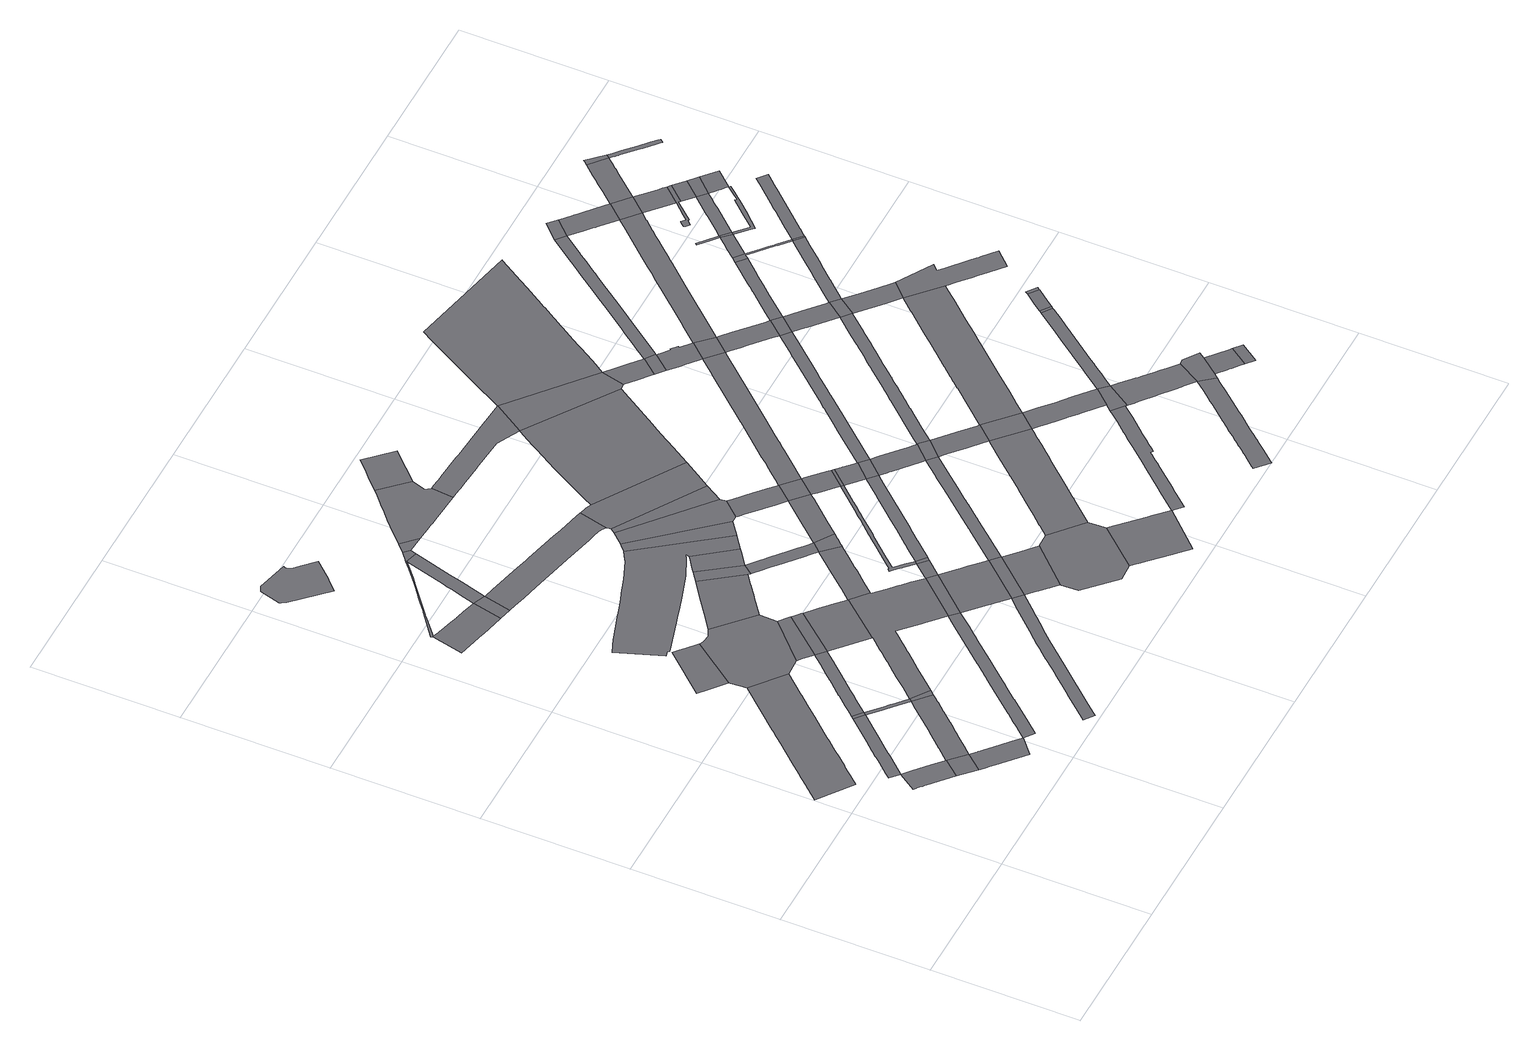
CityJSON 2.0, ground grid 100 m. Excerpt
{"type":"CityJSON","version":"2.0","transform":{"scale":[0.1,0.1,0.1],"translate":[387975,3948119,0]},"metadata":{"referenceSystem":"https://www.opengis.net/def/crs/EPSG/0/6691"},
"CityObjects":{
"road1":{"type":"Road","attributes":{"RoadStructureAttribute.sectionType":"1"},"geometry":[{"type":"MultiSurface","lod":"1","boundaries":[[[0,1,2,3,4,5,6,7,8,9,10,11,12]]]}]},
"road2":{"type":"Road","geometry":[{"type":"MultiSurface","lod":"1","boundaries":[[[12,11,13,14]]]}]},
"road3":{"type":"Road","attributes":{"RoadStructureAttribute.sectionType":"1"},"geometry":[{"type":"MultiSurface","lod":"1","boundaries":[[[15,16,17,18,19,20,21,22,23,24,25,2,26,27,28,29,30,31,32,33,34,35,36,37,38]]]}]},
"road4":{"type":"Road","attributes":{"function":"3","RoadStructureAttribute.sectionType":"1"},"geometry":[{"type":"MultiSurface","lod":"1","boundaries":[[[39,40,41,42,43,44,45,46,47,48,49,50,51,52,53,54,55,56,57,58,59,60,61,62,63,64,65,66,67,68,69,70,71,72,73,74]]]}]},
"road5":{"type":"Road","attributes":{"RoadStructureAttribute.sectionType":"1"},"geometry":[{"type":"MultiSurface","lod":"1","boundaries":[[[75,76,77,78,79,80,81,82,14,13,83,84,85,86,87,88]]]}]},
"road6":{"type":"Road","attributes":{"RoadStructureAttribute.sectionType":"1"},"geometry":[{"type":"MultiSurface","lod":"1","boundaries":[[[89,90,91,92,93,94,95,96,97,98,99,12,14,100,101,102,103,104,105,106,107,108,109,110,111,112]]]}]},
"road7":{"type":"Road","geometry":[{"type":"MultiSurface","lod":"1","boundaries":[[[113,15,38,114]]]}]},
"road8":{"type":"Road","attributes":{"RoadStructureAttribute.sectionType":"1"},"geometry":[{"type":"MultiSurface","lod":"1","boundaries":[[[115,116,117,118,119,120,114,38,121,122,123,89,124]]]}]},
"road9":{"type":"Road","geometry":[{"type":"MultiSurface","lod":"1","boundaries":[[[124,89,112,125,126]]]}]},
"road10":{"type":"Road","geometry":[{"type":"MultiSurface","lod":"1","boundaries":[[[127,128,129,130,131,132,133]]]}]},
"road11":{"type":"Road","attributes":{"RoadStructureAttribute.sectionType":"1"},"geometry":[{"type":"MultiSurface","lod":"1","boundaries":[[[134,135,136,137,138,139,140,141,142,143,144,145,146,147,113,114,148,149,150,151,152,153,154,155,156,157,158]]]}]},
"road12":{"type":"Road","attributes":{"RoadStructureAttribute.sectionType":"1"},"geometry":[{"type":"MultiSurface","lod":"1","boundaries":[[[159,160,161,162,163,164,165,166,167,168,169,170,171,172,173]]]}]},
"road13":{"type":"Road","geometry":[{"type":"MultiSurface","lod":"1","boundaries":[[[174,175,176,177,178,179,180,133,132,181,182,39,74,183,184,185]]]}]},
"road14":{"type":"Road","attributes":{"RoadStructureAttribute.sectionType":"1"},"geometry":[{"type":"MultiSurface","lod":"1","boundaries":[[[186,187,188,189,190,191,192,193,194,195,196,197,198,199,200,201,202,203,204,205,88,206,207,208,209,210,211,212,213,214,215,216,217,218,219,220,221,222]]]}]},
"road15":{"type":"Road","attributes":{"RoadStructureAttribute.sectionType":"1"},"geometry":[{"type":"MultiSurface","lod":"1","boundaries":[[[223,224,225,226,227,228,229,230,231,232,233,234,235,236,237,167,238,239,240,241,242,243,244,245,246,247,248]]]}]},
"road16":{"type":"Road","geometry":[{"type":"MultiSurface","lod":"1","boundaries":[[[173,172,249,250,251]]]}]},
"road17":{"type":"Road","attributes":{"function":"3","RoadStructureAttribute.sectionType":"1"},"geometry":[{"type":"MultiSurface","lod":"1","boundaries":[[[252,184,183,253,254,134,255]]]}]},
"road18":{"type":"Road","geometry":[{"type":"MultiSurface","lod":"1","boundaries":[[[256,257,258,259,260,261,262,263,264,265,266,267,268,269,270,271,272,273]]]}]},
"road19":{"type":"Road","geometry":[{"type":"MultiSurface","lod":"1","boundaries":[[[274,275,276,277,255,134,158,278]]]}]},
"road20":{"type":"Road","attributes":{"RoadStructureAttribute.sectionType":"1"},"geometry":[{"type":"MultiSurface","lod":"1","boundaries":[[[279,280,281,282,283,284,285,286,287,288,289,290,291,292,293,294,295,296,297,298,299,300,301,302,303,304,305,306,307,308,309,310,311,312,313,314,315]]]}]},
"road21":{"type":"Road","geometry":[{"type":"MultiSurface","lod":"1","boundaries":[[[316,317,318,278,158,319,320,321,322,323]]]}]},
"road22":{"type":"Road","attributes":{"RoadStructureAttribute.sectionType":"1"},"geometry":[{"type":"MultiSurface","lod":"1","boundaries":[[[323,322,324,325,326,327,328,329,330,331,332,333,334,335,124,126,336,337,338,339,340,341,342,343,344,345,346,347,348,349,350,351,352,353,186,354,355,356,357,358,359,360,361,362]]]}]},
"road23":{"type":"Road","attributes":{"RoadStructureAttribute.sectionType":"1"},"geometry":[{"type":"MultiSurface","lod":"1","boundaries":[[[363,364,365,366,367,368,173,251,369,370,371,372,373,374,375,248]]]}]},
"road24":{"type":"Road","attributes":{"function":"3","RoadStructureAttribute.sectionType":"1"},"geometry":[{"type":"MultiSurface","lod":"1","boundaries":[[[376,377,378,174,185,379,380,381,382,383]]]}]},
"road25":{"type":"Road","attributes":{"function":"1"},"geometry":[{"type":"MultiSurface","lod":"1","boundaries":[[[384,385,386,387,388,389,390,391,392,393,394,395,396,397,398,399,400,401,402,403,404,405,406,407,408,409,410,411,412,413,414,415]]]}]},
"road26":{"type":"Road","geometry":[{"type":"MultiSurface","lod":"1","boundaries":[[[416,417,418,419,420,223,248,375,421]]]}]},
"road27":{"type":"Road","attributes":{"RoadStructureAttribute.sectionType":"1"},"geometry":[{"type":"MultiSurface","lod":"1","boundaries":[[[422,423,424,425,426,427,428,429,430,251,250,431,432,433,434,435,436,437,438,439,440,441,442,443,444]]]}]},
"road28":{"type":"Road","geometry":[{"type":"MultiSurface","lod":"1","boundaries":[[[445,416,421,446]]]}]},
"road29":{"type":"Road","geometry":[{"type":"MultiSurface","lod":"1","boundaries":[[[447,448,449,376,383,450,451]]]}]},
"road30":{"type":"Road","geometry":[{"type":"MultiSurface","lod":"1","boundaries":[[[354,186,222,452]]]}]},
"road31":{"type":"Road","attributes":{"function":"3","RoadStructureAttribute.sectionType":"1"},"geometry":[{"type":"MultiSurface","lod":"1","boundaries":[[[412,453,454,455,447,451,456,457,458,413]]]}]},
"road32":{"type":"Road","attributes":{"RoadStructureAttribute.sectionType":"1"},"geometry":[{"type":"MultiSurface","lod":"1","boundaries":[[[459,460,461,462,463,464,323,362,465,466,467,468,469,470,471,472]]]}]},
"road33":{"type":"Road","attributes":{"function":"3","RoadStructureAttribute.sectionType":"1"},"geometry":[{"type":"MultiSurface","lod":"1","boundaries":[[[473,474,475,476,477,478,452,222,479,480,481,482,483,279,484]]]}]},
"road34":{"type":"Road","attributes":{"RoadStructureAttribute.sectionType":"1"},"geometry":[{"type":"MultiSurface","lod":"1","boundaries":[[[485,486,487,488,489,490,491,451,450,492,493,494,495,496,497,459,498]]]}]},
"road35":{"type":"Road","attributes":{"RoadStructureAttribute.sectionType":"1"},"geometry":[{"type":"MultiSurface","lod":"1","boundaries":[[[499,500,354,452,501,502]]]}]},
"road36":{"type":"Road","geometry":[{"type":"MultiSurface","lod":"1","boundaries":[[[484,279,315,503]]]}]},
"road37":{"type":"Road","attributes":{"RoadStructureAttribute.sectionType":"1"},"geometry":[{"type":"MultiSurface","lod":"1","boundaries":[[[504,505,506,507,508,509,510,445,446,511,512,513,514,515,516,517,518,519]]]}]},
"road38":{"type":"Road","attributes":{"function":"3","RoadStructureAttribute.sectionType":"1"},"geometry":[{"type":"MultiSurface","lod":"1","boundaries":[[[520,521,522,384,415,523,524]]]}]},
"road39":{"type":"Road","geometry":[{"type":"MultiSurface","lod":"1","boundaries":[[[525,499,502,526]]]}]},
"road40":{"type":"Road","attributes":{"function":"3","RoadStructureAttribute.sectionType":"1"},"geometry":[{"type":"MultiSurface","lod":"1","boundaries":[[[527,528,503,315,529,530,531,532,533,534,535,536,537,538,539]]]}]},
"road41":{"type":"Road","geometry":[{"type":"MultiSurface","lod":"1","boundaries":[[[498,459,472,540,541,542,543,544,545,546]]]}]},
"road42":{"type":"Road","geometry":[{"type":"MultiSurface","lod":"1","boundaries":[[[547,548,549,520,524,550,551,552]]]}]},
"road43":{"type":"Road","attributes":{"function":"3","RoadStructureAttribute.sectionType":"1"},"geometry":[{"type":"MultiSurface","lod":"1","boundaries":[[[553,547,552,554]]]}]},
"road44":{"type":"Road","geometry":[{"type":"MultiSurface","lod":"1","boundaries":[[[555,556,539,538,557,558,559,560,561,562]]]}]},
"road45":{"type":"Road","geometry":[{"type":"MultiSurface","lod":"1","boundaries":[[[563,564,565,566,567,568,569,570,571,572,573,574,575,576,577,578,579,580,581,582,583,584,585,586,499,525,587,588,589,590,591,592,593,594,595,596,597,598,599,600,601,602,603,604,605,606]]]}]},
"road46":{"type":"Road","attributes":{"RoadStructureAttribute.sectionType":"1"},"geometry":[{"type":"MultiSurface","lod":"1","boundaries":[[[607,608,609,610,498,546,611,612,613,614,615]]]}]},
"road47":{"type":"Road","attributes":{"RoadStructureAttribute.sectionType":"1"},"geometry":[{"type":"MultiSurface","lod":"1","boundaries":[[[616,617,618,504,519,619,620,621,622,623]]]}]},
"road48":{"type":"Road","geometry":[{"type":"MultiSurface","lod":"1","boundaries":[[[624,625,444,443,626,553,554,627,628,629,630]]]}]},
"road49":{"type":"Road","attributes":{"RoadStructureAttribute.sectionType":"1"},"geometry":[{"type":"MultiSurface","lod":"1","boundaries":[[[631,632,633,634,635,636,637,638,639,640,641,642,643,644,525,526,645,646,647,648,649,650,651,652,653,654]]]}]},
"road50":{"type":"Road","attributes":{"RoadStructureAttribute.sectionType":"1"},"geometry":[{"type":"MultiSurface","lod":"1","boundaries":[[[655,656,657,658,659,660,661,662,551,550,663,664,665,666,667,668,669,670,607,671]]]}]},
"road51":{"type":"Road","attributes":{"function":"3","RoadStructureAttribute.sectionType":"1"},"geometry":[{"type":"MultiSurface","lod":"1","boundaries":[[[672,673,674,675,676,677,560,559,678,679,680,681,682,683,684,685,686]]]}]},
"road52":{"type":"Road","attributes":{"RoadStructureAttribute.sectionType":"1"},"geometry":[{"type":"MultiSurface","lod":"1","boundaries":[[[687,688,689,690,691,692,693,694,695,696,697,698,699,484,503,700,701,702,703,704,705,706,707,708,709,710,711,712,713]]]}]},
"road53":{"type":"Road","geometry":[{"type":"MultiSurface","lod":"1","boundaries":[[[671,607,615,714]]]}]},
"road54":{"type":"Road","attributes":{"RoadStructureAttribute.sectionType":"1"},"geometry":[{"type":"MultiSurface","lod":"1","boundaries":[[[715,716,717,718,719,720,721,722,517,516,723,724,725,726,727,728,729,730,731,732,733,734]]]}]},
"road55":{"type":"Road","attributes":{"RoadStructureAttribute.sectionType":"1"},"geometry":[{"type":"MultiSurface","lod":"1","boundaries":[[[735,736,737,714,615,738,739,740,563,741]]]}]},
"road56":{"type":"Road","geometry":[{"type":"MultiSurface","lod":"1","boundaries":[[[741,563,606,742]]]}]},
"road57":{"type":"Road","attributes":{"RoadStructureAttribute.sectionType":"1"},"geometry":[{"type":"MultiSurface","lod":"1","boundaries":[[[743,744,745,742,606,746,747,631,748]]]}]},
"road58":{"type":"Road","attributes":{"RoadStructureAttribute.sectionType":"1"},"geometry":[{"type":"MultiSurface","lod":"1","boundaries":[[[733,749,750,751,752,753,754,755,756,757,630,629,758,759,760,761,762,763,764,765]]]}]},
"road59":{"type":"Road","geometry":[{"type":"MultiSurface","lod":"1","boundaries":[[[748,631,654,766]]]}]},
"road60":{"type":"Road","attributes":{"function":"2","RoadStructureAttribute.sectionType":"1"},"geometry":[{"type":"MultiSurface","lod":"1","boundaries":[[[767,768,769,770,771,772,773,774,775,776,777,778,779,780,555,562,781,782,783,784,785,786,787,788,789,790,791,792,793,794,795]]]}]},
"road61":{"type":"Road","attributes":{"RoadStructureAttribute.sectionType":"1"},"geometry":[{"type":"MultiSurface","lod":"1","boundaries":[[[796,797,798,799,766,654,800,801,802,803,804,805,806,687,807]]]}]},
"road62":{"type":"Road","geometry":[{"type":"MultiSurface","lod":"1","boundaries":[[[808,809,807,687,713,810]]]}]},
"road63":{"type":"Road","geometry":[{"type":"MultiSurface","lod":"1","boundaries":[[[734,733,765,811,812]]]}]},
"road64":{"type":"Road","attributes":{"RoadStructureAttribute.sectionType":"1"},"geometry":[{"type":"MultiSurface","lod":"1","boundaries":[[[813,814,815,816,817,818,819,820,821,822,823,824,825,826,827,828,829,830,671,714,831,832,833,834,835,836,837,838,839,840,841,842,843,844,845,846,847,848]]]}]},
"road65":{"type":"Road","attributes":{"RoadStructureAttribute.sectionType":"1"},"geometry":[{"type":"MultiSurface","lod":"1","boundaries":[[[849,850,851,810,713,852,853,854,855,767,856]]]}]},
"road66":{"type":"Road","attributes":{"RoadStructureAttribute.sectionType":"1"},"geometry":[{"type":"MultiSurface","lod":"1","boundaries":[[[857,858,859,860,861,862,863,864,865,866,867,868,869,686,870,871,872,873,874,875,876,877,878,879,880,881,882,883,884,885,886,887,888,889,890,891,892]]]}]},
"road67":{"type":"Road","geometry":[{"type":"MultiSurface","lod":"1","boundaries":[[[856,767,795,893]]]}]},
"road68":{"type":"Road","attributes":{"RoadStructureAttribute.sectionType":"1"},"geometry":[{"type":"MultiSurface","lod":"1","boundaries":[[[894,895,896,897,898,899,900,901,902,903,904,905,906,907,908,909,910,911,912,913,914,915,916,748,766,917,918,919,920,921,922,923,924,925,926,927,928,929,930,931,932,933,934]]]}]},
"road69":{"type":"Road","attributes":{"RoadStructureAttribute.sectionType":"1"},"geometry":[{"type":"MultiSurface","lod":"1","boundaries":[[[935,936,812,811,937,938,939,940,941,942]]]}]},
"road70":{"type":"Road","geometry":[{"type":"MultiSurface","lod":"1","boundaries":[[[942,941,943,944,945]]]}]},
"road71":{"type":"Road","attributes":{"RoadStructureAttribute.sectionType":"1"},"geometry":[{"type":"MultiSurface","lod":"1","boundaries":[[[946,947,948,949,950,893,795,951,952,953,954,955,956,957,958,959]]]}]},
"road72":{"type":"Road","attributes":{"RoadStructureAttribute.sectionType":"1"},"geometry":[{"type":"MultiSurface","lod":"1","boundaries":[[[960,961,962,963,964,965,966,967,968,969,970,971,972,973,974,975,976,977,978,979,980,981,982,983,984,985,986,987,988,989,990,991,992,993,994,995,996,997,998,999,1000,1001,1002,1003]]]}]},
"road73":{"type":"Road","geometry":[{"type":"MultiSurface","lod":"1","boundaries":[[[1004,1005,1006,1007,1008,1009,734,812,1010,1011,1012,1013,1014,1015,1016,1017,1018,1019,1020,1021,1022,1023,1024,1025,1026]]]}]},
"road74":{"type":"Road","attributes":{"RoadStructureAttribute.sectionType":"1"},"geometry":[{"type":"MultiSurface","lod":"1","boundaries":[[[1027,1028,1029,1030,1031,1032,1033,1034,1035,944,943,1036,1037,1038,1039,813,1040]]]}]},
"road75":{"type":"Road","attributes":{"RoadStructureAttribute.sectionType":"1"},"geometry":[{"type":"MultiSurface","lod":"1","boundaries":[[[1041,1042,1043,1044,1045,1046,1047,1048,1049,1050,1051,1052,1053,1054,1055,1056,1057,1058,1059,1060,1061,1062,1063,808,810,1064,1065,1066,1067,1068,1069,1070,1071,1072,1073,1074,1075,1076,1077,1078,1079,1080,1081,1082,1083,1084,1085,1086,1087,1088,1089,1090,1091]]]}]},
"road76":{"type":"Road","geometry":[{"type":"MultiSurface","lod":"1","boundaries":[[[959,958,857,892,1092,1093]]]}]},
"road77":{"type":"Road","geometry":[{"type":"MultiSurface","lod":"1","boundaries":[[[1040,813,848,1094]]]}]},
"road78":{"type":"Road","attributes":{"RoadStructureAttribute.sectionType":"1"},"geometry":[{"type":"MultiSurface","lod":"1","boundaries":[[[1095,1096,1097,1098,1099,1100,1101,1102,1103,1104,1105,1093,1092,1106,1107,1108,1109,1110,1111,1112,1113,1114,960,1115]]]}]},
"road79":{"type":"Road","attributes":{"RoadStructureAttribute.sectionType":"1"},"geometry":[{"type":"MultiSurface","lod":"1","boundaries":[[[1116,1117,1118,1119,1120,1094,848,1121,1122,1123,1124,1125,894,1126]]]}]},
"road80":{"type":"Road","attributes":{"function":"2","RoadStructureAttribute.sectionType":"1"},"geometry":[{"type":"MultiSurface","lod":"1","boundaries":[[[1127,1128,1129,1130,1131,1132,1133,1134,1135,1136,1137,1138,1139,1140,1141,1142,1143,1144,1145,856,893,1146,1147,1148,1149,1150,1151,1152,1153,1154,1155,1156,1157]]]}]},
"road81":{"type":"Road","geometry":[{"type":"MultiSurface","lod":"1","boundaries":[[[1126,894,934,1158]]]}]},
"road82":{"type":"Road","geometry":[{"type":"MultiSurface","lod":"1","boundaries":[[[1159,1115,960,1003,1160,1161,1162]]]}]},
"road83":{"type":"Road","attributes":{"RoadStructureAttribute.sectionType":"1"},"geometry":[{"type":"MultiSurface","lod":"1","boundaries":[[[1163,1164,1165,1166,1167,1168,1169,1170,1171,959,1093,1172,1173,1174,1175,1176,1177,1178,1179,1180,1181,1182,1183,1184]]]}]},
"road84":{"type":"Road","attributes":{"RoadStructureAttribute.sectionType":"1"},"geometry":[{"type":"MultiSurface","lod":"1","boundaries":[[[1185,1186,1187,1188,1189,1190,1191,1192,1193,1194,1195,1196,1197,1198,1199,1200,1201,1202,1203,942,945,1204,1205,1206,1207,1208,1209,1210,1211,1212,1213,1214,1215,1216,1217,1218]]]}]},
"road85":{"type":"Road","attributes":{"RoadStructureAttribute.sectionType":"1"},"geometry":[{"type":"MultiSurface","lod":"1","boundaries":[[[1219,1220,1221,1222,1041,1223,1224,1225,1226,1158,934]]]}]},
"road86":{"type":"Road","attributes":{"RoadStructureAttribute.sectionType":"1"},"geometry":[{"type":"MultiSurface","lod":"1","boundaries":[[[1227,1228,1161,1160,1229,1230,1231,1232,1233,1234]]]}]},
"road87":{"type":"Road","geometry":[{"type":"MultiSurface","lod":"1","boundaries":[[[1234,1233,1235,1236]]]}]},
"road88":{"type":"Road","geometry":[{"type":"MultiSurface","lod":"1","boundaries":[[[1223,1041,1091,1237,1238]]]}]},
"road89":{"type":"Road","attributes":{"RoadStructureAttribute.sectionType":"1"},"geometry":[{"type":"MultiSurface","lod":"1","boundaries":[[[1239,1240,1241,1242,1243,1244,1245,1246,1247,1126,1158,1248,1249,1250,1251,1252]]]}]},
"road90":{"type":"Road","attributes":{"RoadStructureAttribute.sectionType":"1"},"geometry":[{"type":"MultiSurface","lod":"1","boundaries":[[[1253,1254,1255,1256,1257,1258,1259,1260,1261,1262,1040,1094,1263,1264,1265,1266,1267,1268,1269,1270,1271,1272,1273,1274,1275,1276,1277,1278,1279,1280,1281,1282,1283]]]}]},
"road91":{"type":"Road","attributes":{"RoadStructureAttribute.sectionType":"1"},"geometry":[{"type":"MultiSurface","lod":"1","boundaries":[[[1284,1285,1286,1238,1237,1287,1288,1289,1290,1127,1291]]]}]},
"road92":{"type":"Road","geometry":[{"type":"MultiSurface","lod":"1","boundaries":[[[1292,1163,1184,1293]]]}]},
"road93":{"type":"Road","attributes":{"RoadStructureAttribute.sectionType":"1"},"geometry":[{"type":"MultiSurface","lod":"1","boundaries":[[[1294,1295,1296,1297,1292,1293,1298,1299,1300,1301,1302]]]}]},
"road94":{"type":"Road","attributes":{"RoadStructureAttribute.sectionType":"1"},"geometry":[{"type":"MultiSurface","lod":"1","boundaries":[[[1303,1304,1305,1306,1307,1308,1223,1238,1309,1310,1311,1312,1313,1314,1315,1316,1317,1318,1319,1320,1321,1322]]]}]},
"road95":{"type":"Road","geometry":[{"type":"MultiSurface","lod":"1","boundaries":[[[1323,1294,1302,1324]]]}]},
"road96":{"type":"Road","geometry":[{"type":"MultiSurface","lod":"1","boundaries":[[[1291,1127,1157,1325,1326,1327,1328,1329,1330,1331,1332,1333,1334,1335,1336,1337,1338,1339,1340]]]}]},
"road97":{"type":"Road","geometry":[{"type":"MultiSurface","lod":"1","boundaries":[[[1341,1185,1218,1342]]]}]},
"road98":{"type":"Road","attributes":{"RoadStructureAttribute.sectionType":"1"},"geometry":[{"type":"MultiSurface","lod":"1","boundaries":[[[1343,1239,1252,1344,1345,1346,1347,1303,1348,1349,1350,1351,1352,1353,1354,1355]]]}]},
"road99":{"type":"Road","geometry":[{"type":"MultiSurface","lod":"1","boundaries":[[[1356,1357,1358,1359,1343,1355,1360,1361,1362,1363,1364]]]}]},
"road100":{"type":"Road","geometry":[{"type":"MultiSurface","lod":"1","boundaries":[[[1365,1366,1367,1368,1356,1369]]]}]},
"road101":{"type":"Road","geometry":[{"type":"MultiSurface","lod":"1","boundaries":[[[1369,1356,1364,1370]]]}]},
"road102":{"type":"Road","attributes":{"RoadStructureAttribute.sectionType":"1"},"geometry":[{"type":"MultiSurface","lod":"1","boundaries":[[[1371,1372,1373,1374,1375,1376,1377,1378,1342,1218,1379,1380,1381,1382,1383,1384,1385,1253,1386]]]}]},
"road103":{"type":"Road","geometry":[{"type":"MultiSurface","lod":"1","boundaries":[[[1348,1303,1322,1387]]]}]},
"road104":{"type":"Road","geometry":[{"type":"MultiSurface","lod":"1","boundaries":[[[1386,1253,1283,1388]]]}]},
"road105":{"type":"Road","attributes":{"RoadStructureAttribute.sectionType":"1"},"geometry":[{"type":"MultiSurface","lod":"1","boundaries":[[[1389,1390,1391,1392,1393,1394,1395,1396,1369,1370,1397,1398,1399,1400,1401]]]}]},
"road106":{"type":"Road","attributes":{"RoadStructureAttribute.sectionType":"1"},"geometry":[{"type":"MultiSurface","lod":"1","boundaries":[[[1402,1403,1404,1405,1406,1407,1408,1409,1410,1411,1412,1413,1414,1415,1416]]]}]},
"road107":{"type":"Road","attributes":{"RoadStructureAttribute.sectionType":"1"},"geometry":[{"type":"MultiSurface","lod":"1","boundaries":[[[1417,1418,1419,1420,1421,1422,1423,1424,1425,1370,1364,1426,1427,1428,1429,1430,1431,1432,1433,1434,1435,1436,1437]]]}]},
"road108":{"type":"Road","attributes":{"RoadStructureAttribute.sectionType":"1"},"geometry":[{"type":"MultiSurface","lod":"1","boundaries":[[[1438,1439,1440,1441,1388,1283,1442,1443,1403,1402]]]}]},
"road109":{"type":"Road","attributes":{"RoadStructureAttribute.sectionType":"1"},"geometry":[{"type":"MultiSurface","lod":"1","boundaries":[[[1444,1445,1446,1447,1448,1449,1450,1451,1452,1453,1454,1348,1387,1455,1456,1457,1458,1459,1460,1461,1462]]]}]},
"road110":{"type":"Road","geometry":[{"type":"MultiSurface","lod":"1","boundaries":[[[1416,1415,1463,1389,1464]]]}]},
"road111":{"type":"Road","attributes":{"RoadStructureAttribute.sectionType":"1"},"geometry":[{"type":"MultiSurface","lod":"1","boundaries":[[[1465,1466,1467,1468,1469,1470,1471,1386,1388,1472,1473,1474,1475,1476,1477,1478,1479,1480,1481]]]}]},
"road112":{"type":"Road","geometry":[{"type":"MultiSurface","lod":"1","boundaries":[[[1464,1389,1401,1482]]]}]},
"road113":{"type":"Road","attributes":{"RoadStructureAttribute.sectionType":"1"},"geometry":[{"type":"MultiSurface","lod":"1","boundaries":[[[1482,1401,1483,1484,1485,1486,1487,1417,1488]]]}]},
"road114":{"type":"Road","geometry":[{"type":"MultiSurface","lod":"1","boundaries":[[[1489,1490,1465,1481,1491]]]}]},
"road115":{"type":"Road","attributes":{"RoadStructureAttribute.sectionType":"1"},"geometry":[{"type":"MultiSurface","lod":"1","boundaries":[[[1492,1493,1494,1495,1496,1491,1481,1497,1498,1499,1500,1501,1502,1503,1504,1505,1506,1507,1508,1509,1510]]]}]}
},
"vertices":[
[586,741,0],[481,832,0],[429,877,0],[347,756,0],[362,743,0],[366,740,0],[381,727,0],[395,714,0],[399,711,0],[413,699,0],[413,698,0],[560,571,0],[654,681,0],
[665,471,0],[759,581,0],
[733,1340,0],[702,1305,0],[595,1184,0],[538,1121,0],[529,1110,0],[503,1081,0],[495,1072,0],[486,1062,0],[461,1034,0],[398,963,0],[369,930,0],[523,983,0],[538,999,0],[558,1022,0],[562,1027,0],[592,1061,0],[614,1085,0],[620,1093,0],[655,1131,0],[670,1149,0],[678,1157,0],[701,1183,0],[790,1284,0],[793,1287,0],
[697,2029,0],[438,1737,0],[425,1723,0],[407,1702,0],[399,1693,0],[356,1644,0],[235,1508,0],[220,1491,0],[171,1436,0],[146,1406,0],[102,1356,0],[79,1331,0],[70,1321,0],[64,1314,0],[9,1252,0],[234,1085,0],[290,1149,0],[300,1160,0],[307,1169,0],[343,1210,0],[347,1213,0],[402,1276,0],[443,1323,0],[494,1381,0],[496,1384,0],[512,1402,0],[538,1431,0],[646,1554,0],[706,1622,0],[717,1635,0],[721,1640,0],[722,1640,0],[778,1704,0],[779,1705,0],[790,1718,0],[909,1854,0],
[974,391,0],[969,396,0],[968,397,0],[915,444,0],[833,517,0],[810,536,0],[805,541,0],[802,543,0],[692,447,0],[706,434,0],[720,423,0],[747,399,0],[916,249,0],[1027,345,0],
[1017,1087,0],[1013,1083,0],[989,1056,0],[846,894,0],[832,879,0],[732,768,0],[724,759,0],[715,749,0],[706,739,0],[695,727,0],[658,686,0],[806,634,0],[862,696,0],[891,728,0],[899,737,0],[940,781,0],[954,798,0],[959,803,0],[1020,872,0],[1023,876,0],[1078,937,0],[1085,945,0],[1098,960,0],[1125,991,0],
[748,1357,0],[808,1304,0],
[942,1183,0],[939,1186,0],[897,1223,0],[895,1224,0],[894,1226,0],[820,1294,0],[804,1277,0],[880,1209,0],[927,1167,0],[1032,1105,0],
[1149,1017,0],[1152,1021,0],
[848,2503,0],[804,2540,0],[777,2565,0],[523,2282,0],[573,2241,0],[688,2146,0],[908,2450,0],
[1123,1780,0],[1108,1763,0],[1066,1715,0],[1012,1654,0],[996,1636,0],[971,1608,0],[968,1605,0],[967,1604,0],[952,1586,0],[947,1582,0],[877,1503,0],[875,1500,0],[811,1428,0],[785,1398,0],[809,1305,0],[883,1389,0],[890,1397,0],[917,1427,0],[945,1458,0],[1038,1564,0],[1071,1601,0],[1101,1635,0],[1106,1640,0],[1171,1714,0],[1183,1727,0],
[544,3848,0],[499,3859,0],[486,3863,0],[482,3864,0],[433,3878,0],[302,3915,0],[300,3915,0],[278,3922,0],[277,3922,0],[227,3707,0],[384,3670,0],[424,3661,0],[430,3659,0],[592,3621,0],[640,3823,0],
[1046,2454,0],[1015,2439,0],[992,2430,0],[975,2429,0],[955,2431,0],[939,2433,0],[923,2440,0],[694,2059,0],[696,2042,0],[1032,1861,0],[1285,2109,0],[1289,2230,0],
[1767,1198,0],[1700,1121,0],[1637,1048,0],[1559,958,0],[1479,866,0],[1463,847,0],[1462,847,0],[1462,846,0],[1412,788,0],[1410,786,0],[1396,770,0],[1388,761,0],[1387,759,0],[1362,732,0],[1283,640,0],[1174,514,0],[1173,512,0],[1125,457,0],[1092,419,0],[1071,395,0],[1090,295,0],[1176,394,0],[1297,533,0],[1299,537,0],[1369,617,0],[1394,646,0],[1439,697,0],[1467,730,0],[1477,742,0],[1539,813,0],[1571,851,0],[1619,906,0],[1664,957,0],[1672,967,0],[1699,997,0],[1742,1047,0],[1825,1144,0],
[785,4345,0],[762,4325,0],[738,4305,0],[674,4250,0],[626,4212,0],[573,4170,0],[535,4140,0],[514,4123,0],[449,4071,0],[439,4064,0],[437,4062,0],[435,4061,0],[431,4058,0],[279,3943,0],[268,3935,0],[288,3931,0],[406,4031,0],[409,4033,0],[435,4054,0],[445,4062,0],[538,4136,0],[576,4166,0],[629,4208,0],[677,4246,0],[738,4298,0],[788,4341,0],
[634,3611,0],[676,3602,0],[720,3788,0],
[1352,2052,0],[1065,1832,0],[1108,1794,0],[1353,2051,0],
[215,5043,0],[212,5041,0],[180,5026,0],[137,4880,0],[141,4879,0],[145,4872,0],[161,4844,0],[374,4629,0],[443,4696,0],[464,4718,0],[468,4722,0],[558,4823,0],[480,4901,0],[445,4930,0],[434,4939,0],[425,4975,0],[428,4988,0],[429,4992,0],
[1411,2002,0],[1407,2005,0],[1401,2010,0],[1386,2023,0],[1414,1999,0],
[2068,918,0],[1997,842,0],[1887,725,0],[1864,700,0],[1851,687,0],[1847,682,0],[1782,613,0],[1755,583,0],[1751,578,0],[1745,571,0],[1693,511,0],[1688,506,0],[1602,407,0],[1599,405,0],[1586,389,0],[1520,314,0],[1515,308,0],[1491,281,0],[1489,279,0],[1471,259,0],[1448,232,0],[1389,164,0],[1320,86,0],[1383,36,0],[1387,41,0],[1396,51,0],[1470,136,0],[1676,371,0],[1691,388,0],[1841,559,0],[1909,632,0],[1922,645,0],[1985,712,0],[1995,724,0],[1996,724,0],[2013,742,0],[2126,863,0],
[1555,1874,0],[1548,1881,0],[1491,1933,0],[1199,1713,0],[1290,1633,0],[1313,1613,0],[1405,1531,0],[1633,1802,0],
[1407,1529,0],[1405,1526,0],[1335,1447,0],[1313,1422,0],[1287,1392,0],[1270,1373,0],[1261,1363,0],[1258,1360,0],[1204,1299,0],[1168,1258,0],[1167,1257,0],[1101,1182,0],[1181,1054,0],[1263,1147,0],[1287,1174,0],[1341,1235,0],[1378,1277,0],[1401,1302,0],[1402,1304,0],[1409,1312,0],[1444,1351,0],[1478,1390,0],[1485,1398,0],[1504,1420,0],[1515,1432,0],[1528,1419,0],[1561,1389,0],[1639,1317,0],[1654,1303,0],[1702,1258,0],[2000,1460,0],[1934,1521,0],[1933,1523,0],[1880,1572,0],[1876,1576,0],[1867,1584,0],[1821,1626,0],[1740,1702,0],[1744,1707,0],
[736,4160,0],[707,4059,0],[698,4027,0],[694,4014,0],[688,3990,0],[673,3941,0],[732,3833,0],[770,3967,0],[781,4004,0],[796,4058,0],[814,4120,0],[843,4225,0],[870,4318,0],
[1381,2697,0],[1283,2627,0],[1117,2505,0],[1407,2318,0],[1414,2324,0],[1497,2386,0],[1502,2390,0],[1568,2439,0],
[1425,3199,0],[1367,3163,0],[1357,3157,0],[1303,3132,0],[1209,3096,0],[1140,3072,0],[1123,3066,0],[1090,3055,0],[1022,3031,0],[957,3010,0],[900,2991,0],[739,2938,0],[722,2932,0],[620,2893,0],[731,2583,0],[768,2594,0],[777,2584,0],[1011,2651,0],[1054,2664,0],[1104,2678,0],[1119,2683,0],[1219,2713,0],[1263,2727,0],[1398,2771,0],[1420,2781,0],[1502,2818,0],[1527,2831,0],[1563,2849,0],[1557,2824,0],[1745,2573,0],[1786,2603,0],[1841,2644,0],
[846,4395,0],[845,4394,0],[824,4378,0],[808,4364,0],[786,4346,0],[881,4360,0],
[1575,3583,0],[1430,3618,0],[1362,3634,0],[1131,3690,0],[1108,3695,0],[1104,3696,0],[1023,3715,0],[793,3771,0],[732,3785,0],[729,3589,0],[811,3570,0],[925,3543,0],[1128,3496,0],[1218,3475,0],[1427,3426,0],[1468,3417,0],[1509,3407,0],[1520,3404,0],[1528,3400,0],[1531,3398,0],[1553,3384,0],[1562,3379,0],[1609,3575,0],
[901,4449,0],[997,4352,0],
[1448,2745,0],[1419,2725,0],[1400,2711,0],[1582,2427,0],[1633,2489,0],
[2059,1406,0],
[1536,2809,0],[1501,2784,0],[1455,2751,0],[1699,2538,0],[1717,2551,0],[1725,2557,0],
[1928,2136,0],[1848,2046,0],[1817,2010,0],[1709,1888,0],[1700,1877,0],[1635,1804,0],[1809,1781,0],[1877,1858,0],[1901,1885,0],[1904,1888,0],[1960,1952,0],[1966,1959,0],[2011,2009,0],[2028,2029,0],
[2301,1181,0],[2231,1246,0],[2204,1271,0],[2168,1304,0],[2159,1313,0],[2083,1383,0],[1931,1045,0],[1957,1021,0],[1968,1011,0],[1973,1006,0],[1998,982,0],[2301,1180,0],
[1937,2233,0],[1904,2261,0],[1857,2300,0],[1754,2387,0],[1732,2405,0],[1715,2420,0],[1648,2477,0],[1596,2416,0],[1628,2388,0],[1678,2346,0],[1714,2316,0],[1850,2201,0],[1886,2172,0],[1981,2196,0],
[2088,1559,0],[2004,1464,0],[2065,1413,0],[2148,1505,0],
[2360,1126,0],
[1251,4775,0],[1218,4743,0],[1185,4713,0],[1142,4675,0],[1125,4660,0],[1038,4583,0],[1012,4559,0],[1101,4344,0],[1138,4341,0],[1142,4341,0],[1203,4337,0],[1393,4323,0],[1401,4322,0],[1412,4473,0],[1388,4508,0],[1418,4602,0],
[1473,3242,0],[1464,3234,0],[1428,3201,0],[1922,2705,0],[1938,2717,0],
[2104,1576,0],[2164,1523,0],
[2454,1039,0],[2380,1107,0],[2128,862,0],[2193,802,0],[2195,799,0],[2247,752,0],[2247,751,0],[2249,749,0],[2280,721,0],[2288,713,0],[2295,707,0],[2298,704,0],[2541,958,0],
[2030,2030,0],[2037,2039,0],[2041,2043,0],[2070,2076,0],[2076,2083,0],[2090,2099,0],[2105,2116,0],
[1541,3317,0],[1507,3277,0],[1500,3270,0],[1979,2716,0],[2077,2826,0],[2071,2866,0],
[1567,3348,0],[2144,2982,0],
[2640,963,0],[2603,961,0],[2304,582,0],[2502,391,0],[2623,397,0],[2853,662,0],[2851,714,0],[2848,782,0],
[2487,2258,0],[2325,2077,0],[2311,2062,0],[2292,2040,0],[2278,2025,0],[2246,1989,0],[2190,1928,0],[2181,1917,0],[2174,1910,0],[2103,1830,0],[2044,1765,0],[2015,1733,0],[2014,1731,0],[2007,1724,0],[1989,1704,0],[1978,1692,0],[1973,1697,0],[1959,1683,0],[1967,1676,0],[1974,1669,0],[2006,1638,0],[2020,1624,0],[2023,1621,0],[2024,1621,0],[2055,1624,0],[2007,1670,0],[1996,1680,0],[2007,1692,0],[2017,1704,0],[2031,1719,0],[2086,1782,0],[2092,1789,0],[2191,1898,0],[2196,1903,0],[2227,1936,0],[2253,1966,0],[2311,2032,0],[2312,2033,0],[2318,2040,0],[2338,2063,0],[2355,2082,0],[2395,2127,0],[2400,2132,0],[2501,2244,0],
[2238,2487,0],[2237,2486,0],[2145,2382,0],[2013,2232,0],[2106,2117,0],[2184,2205,0],[2315,2353,0],[2338,2380,0],[2346,2389,0],
[1446,4964,0],[1370,4890,0],[1337,4858,0],[1442,4627,0],[1502,4688,0],[1523,4709,0],[1524,4711,0],[1611,4795,0],
[1664,3562,0],[1611,3574,0],[1564,3369,0],[2166,3017,0],[2182,3042,0],[2270,3181,0],[1696,3545,0],
[2610,2144,0],[2515,2038,0],[2503,2025,0],[2424,1936,0],[2359,1863,0],[2333,1833,0],[2308,1806,0],[2300,1796,0],[2215,1701,0],[2207,1692,0],[2205,1690,0],[2198,1682,0],[2191,1675,0],[2145,1623,0],[2251,1621,0],[2267,1639,0],[2270,1642,0],[2307,1684,0],[2321,1700,0],[2338,1719,0],[2339,1720,0],[2363,1746,0],[2621,2036,0],[2669,2091,0],
[2318,2612,0],[2281,2644,0],[2279,2646,0],[2273,2652,0],[2224,2695,0],[2217,2701,0],[2214,2704,0],[2106,2800,0],[1992,2704,0],[2007,2691,0],[2019,2681,0],[2113,2598,0],[2119,2591,0],[2127,2585,0],[2171,2546,0],[2184,2534,0],[2335,2597,0],
[3068,457,0],[3047,476,0],[2993,529,0],[2905,613,0],[2887,630,0],[2886,631,0],[2644,376,0],[2666,355,0],[2691,332,0],[2707,316,0],[2824,204,0],[2828,201,0],[2832,197,0],[2917,116,0],[3159,370,0],
[2904,1888,0],[2811,1778,0],[2804,1770,0],[2749,1705,0],[2740,1695,0],[2706,1655,0],[2673,1616,0],[2560,1484,0],[2511,1426,0],[2496,1408,0],[2491,1402,0],[2470,1378,0],[2437,1340,0],[2498,1288,0],[2551,1350,0],[2557,1356,0],[2574,1377,0],[2587,1392,0],[2597,1404,0],[2600,1407,0],[2676,1496,0],[2679,1500,0],[2705,1530,0],[2717,1545,0],[2777,1615,0],[2844,1694,0],[2965,1835,0],
[2443,2499,0],
[2093,4424,0],[2039,4428,0],[1809,4444,0],[1740,4449,0],[1715,4451,0],[1524,4465,0],[1521,4465,0],[1440,4471,0],[1438,4320,0],[1512,4314,0],[1520,4314,0],[1677,4302,0],[1704,4300,0],[1738,4298,0],[1790,4294,0],[1927,4284,0],[1972,4261,0],[1995,4248,0],[2080,4203,0],[2215,4415,0],
[2574,2377,0],[2478,2467,0],[2454,2489,0],[2355,2380,0],[2378,2359,0],[2484,2261,0],[2586,2366,0],
[2600,2353,0],
[2642,2315,0],[2641,2316,0],[2635,2321,0],[2502,2243,0],[2528,2220,0],[2710,2251,0],
[2054,4161,0],[2036,4131,0],[2005,4081,0],[1999,4070,0],[1983,4044,0],[1880,3876,0],[1875,3867,0],[1786,3706,0],[1730,3606,0],[2274,3187,0],[2325,3268,0],[2383,3359,0],[2393,3375,0],[2447,3460,0],[2479,3511,0],[2597,3697,0],[2666,3805,0],
[2770,2198,0],
[3219,1614,0],[3215,1610,0],[3117,1499,0],[3037,1408,0],[3031,1402,0],[3026,1396,0],[3005,1372,0],[3003,1370,0],[2921,1278,0],[2920,1276,0],[2806,1148,0],[2765,1103,0],[2705,1036,0],[2699,1028,0],[2971,920,0],[2998,951,0],[3011,966,0],[3070,1031,0],[3232,1214,0],[3246,1229,0],[3280,1268,0],[3281,1269,0],[3302,1293,0],[3323,1316,0],[3342,1338,0],[3349,1345,0],[3368,1368,0],[3395,1397,0],[3422,1428,0],
[2989,2008,0],[2961,2032,0],[2918,2070,0],[2819,2156,0],[2711,2055,0],[2721,2046,0],[2734,2035,0],[2775,2000,0],[2789,1987,0],[2821,1959,0],[2891,1899,0],[3007,1993,0],
[3010,1998,0],[3007,1994,0],[3067,1941,0],
[2706,3811,0],[2747,3969,0],
[3108,3473,0],[3027,3381,0],[3001,3352,0],[3001,3351,0],[2869,3202,0],[2739,3055,0],[2733,3048,0],[2723,3036,0],[2722,3035,0],[2719,3032,0],[2506,2791,0],[2494,2777,0],[2470,2750,0],[2466,2745,0],[2437,2713,0],[2425,2699,0],[2368,2635,0],[2367,2634,0],[2541,2609,0],[2618,2696,0],[2645,2727,0],[2653,2737,0],[2669,2755,0],[2670,2756,0],[2705,2796,0],[2720,2813,0],[2733,2827,0],[2742,2837,0],[2809,2914,0],[2915,3033,0],[2978,3105,0],[3024,3157,0],[3080,3220,0],[3110,3254,0],[3194,3350,0],[3216,3374,0],
[3307,1733,0],[3206,1821,0],[3140,1878,0],[3008,1798,0],[3051,1761,0],[3110,1709,0],[3132,1690,0],[3317,1725,0],
[3765,1067,0],[3732,1029,0],[3696,987,0],[3634,916,0],[3621,901,0],[3609,887,0],[3597,874,0],[3550,819,0],[3452,707,0],[3418,668,0],[3293,524,0],[3272,500,0],[3256,482,0],[3217,315,0],[3264,369,0],[3291,401,0],[3307,419,0],[3308,420,0],[3332,447,0],[3433,563,0],[3472,608,0],[3481,618,0],[3501,642,0],[3536,682,0],[3550,698,0],[3564,687,0],[3570,693,0],[3580,705,0],[3595,722,0],[3610,740,0],[3624,755,0],[3670,809,0],[3696,838,0],[3769,922,0],[3817,977,0],[3839,1003,0],
[3519,1539,0],
[3486,3138,0],[3482,3134,0],[3389,3027,0],[3365,3000,0],[3322,2950,0],[3285,2908,0],[3148,2752,0],[3095,2691,0],[3090,2685,0],[3078,2672,0],[3047,2636,0],[3045,2634,0],[3018,2603,0],[3013,2597,0],[3009,2593,0],[2947,2522,0],[2943,2517,0],[2906,2475,0],[2867,2430,0],[2861,2424,0],[2860,2423,0],[2818,2374,0],[2713,2255,0],[2923,2373,0],[3011,2474,0],[3015,2479,0],[3016,2479,0],[3040,2507,0],[3158,2642,0],[3162,2647,0],[3200,2690,0],[3257,2755,0],[3282,2784,0],[3284,2785,0],[3316,2822,0],[3320,2827,0],[3345,2856,0],[3425,2947,0],[3494,3026,0],[3543,3082,0],[3546,3086,0],
[2878,3858,0],[2816,3911,0],[2721,3799,0],[2732,3790,0],[2780,3749,0],[2846,3694,0],[2864,3679,0],[2958,3791,0],
[2925,3627,0],[3019,3740,0],[3022,3744,0],
[3778,1320,0],[3726,1363,0],[3690,1394,0],[3666,1414,0],[3604,1467,0],[3460,1397,0],[3496,1366,0],[3557,1314,0],[3595,1282,0],[3602,1276,0],[3654,1232,0],[3683,1208,0],[3800,1108,0],[3898,1218,0],
[4215,701,0],[4186,667,0],[4163,639,0],[4116,583,0],[4103,568,0],[4070,528,0],[3992,436,0],[3977,418,0],[3974,414,0],[3942,377,0],[3915,345,0],[3886,310,0],[3870,292,0],[3861,280,0],[3849,266,0],[3842,258,0],[3831,245,0],[3820,231,0],[3802,210,0],[3792,199,0],[3771,173,0],[3749,148,0],[3748,146,0],[3744,142,0],[3734,130,0],[3720,113,0],[3714,106,0],[3691,79,0],[3782,1,0],[3794,15,0],[3856,88,0],[3902,143,0],[3923,167,0],[3938,186,0],[3942,190,0],[3989,247,0],[4069,341,0],[4084,359,0],[4184,478,0],[4208,506,0],[4218,518,0],[4265,575,0],[4271,582,0],[4294,608,0],
[2594,5089,0],[2554,5017,0],[2523,4963,0],[2401,4745,0],[2375,4699,0],[2342,4640,0],[2788,4034,0],[2809,4068,0],[2877,4175,0],[2890,4197,0],[2921,4246,0],[2988,4352,0],[3004,4378,0],[3006,4380,0],[3039,4433,0],[3094,4520,0],[3101,4532,0],[3130,4577,0],[3135,4585,0],[3201,4689,0],[3267,4794,0],[3345,4919,0],[3349,4925,0],
[3135,3643,0],[3141,3651,0],[3140,3651,0],[3101,3686,0],[3100,3686,0],[3093,3678,0],[3078,3691,0],[3051,3714,0],[3031,3730,0],[2952,3605,0],[2994,3569,0],[3029,3540,0],[3039,3532,0],[3206,3583,0],
[3784,2878,0],[3671,2749,0],[3619,2689,0],[3615,2685,0],[3595,2662,0],[3575,2639,0],[3550,2611,0],[3506,2561,0],[3500,2554,0],[3468,2517,0],[3466,2515,0],[3458,2505,0],[3359,2392,0],[3351,2384,0],[3346,2378,0],[3337,2368,0],[3314,2342,0],[3280,2303,0],[3275,2297,0],[3169,2178,0],[3164,2171,0],[3040,2032,0],[3022,2011,0],[3146,2030,0],[3263,2163,0],[3266,2166,0],[3313,2219,0],[3333,2243,0],[3335,2245,0],[3360,2273,0],[3368,2282,0],[3392,2309,0],[3417,2338,0],[3419,2339,0],[3443,2367,0],[3453,2378,0],[3454,2379,0],[3485,2415,0],[3486,2416,0],[3509,2442,0],[3509,2443,0],[3515,2450,0],[3518,2453,0],[3537,2475,0],[3549,2488,0],[3617,2566,0],[3649,2602,0],[3657,2612,0],[3720,2683,0],[3731,2696,0],[3844,2826,0],
[3848,995,0],[3954,1159,0],
[3309,3479,0],
[4297,864,0],[4235,917,0],[4209,939,0],[4175,969,0],[4117,1019,0],[4096,1036,0],[4081,1050,0],[4066,1062,0],[4052,1075,0],[4050,1077,0],[4000,1119,0],[3884,966,0],[3895,958,0],[3925,933,0],[3997,876,0],[4007,868,0],[4096,797,0],[4134,766,0],[4138,763,0],[4151,753,0],[4304,858,0],
[3552,3267,0],[3460,3346,0],[3450,3356,0],[3385,3413,0],[3328,3462,0],[3245,3349,0],[3290,3310,0],[3326,3278,0],[3358,3250,0],[3455,3166,0],[3577,3245,0],
[4094,2606,0],[4016,2518,0],[4008,2508,0],[3883,2367,0],[3879,2362,0],[3826,2302,0],[3821,2296,0],[3787,2257,0],[3783,2253,0],[3763,2231,0],[3677,2133,0],[3671,2127,0],[3616,2063,0],[3611,2058,0],[3585,2029,0],[3584,2028,0],[3582,2025,0],[3544,1982,0],[3543,1981,0],[3520,1539,0],[3578,1606,0],[3606,1637,0],[3648,1684,0],[3762,1814,0],[3945,2021,0],[3969,2049,0],[4011,2096,0],[4089,2185,0],[4215,2327,0],[4241,2357,0],[4297,2421,0],
[3637,3192,0],
[4343,862,0],[4317,636,0],[4413,752,0],[4440,792,0],
[4339,1802,0],[4307,1759,0],[4245,1677,0],[4186,1598,0],[4018,1376,0],[4006,1360,0],[4003,1356,0],[4000,1352,0],[3950,1286,0],[4001,1221,0],[4010,1233,0],[4014,1238,0],[4029,1258,0],[4069,1312,0],[4081,1327,0],[4105,1359,0],[4232,1528,0],[4285,1597,0],[4306,1625,0],[4345,1676,0],[4397,1746,0],[4403,1754,0],
[3640,4713,0],[3619,4684,0],[3529,4563,0],[3514,4543,0],[3465,4475,0],[3449,4454,0],[3374,4353,0],[3370,4347,0],[3338,4304,0],[3317,4276,0],[3263,4203,0],[3260,4199,0],[3160,4064,0],[3135,4030,0],[3134,4028,0],[3119,4009,0],[3102,3985,0],[3038,3900,0],[3033,3892,0],[3031,3756,0],[3234,4029,0],[3323,4149,0],[3336,4168,0],[3438,4306,0],[3468,4346,0],[3487,4371,0],[3495,4382,0],[3547,4452,0],[3555,4463,0],[3593,4515,0],[3603,4528,0],[3611,4539,0],[3641,4579,0],[3701,4660,0],
[3616,3025,0],[3620,3022,0],[3622,3019,0],[3783,2879,0],[3868,2991,0],[3856,3001,0],[3832,3022,0],[3732,3110,0],
[4547,640,0],[4482,694,0],[4381,583,0],[4394,573,0],[4406,562,0],[4446,529,0],[4472,508,0],[4557,632,0],
[4528,461,0],[4614,585,0],
[3846,2824,0],[3928,2938,0],
[3935,3650,0],[3804,3502,0],[3797,3494,0],[3773,3467,0],[3772,3465,0],[3756,3447,0],[3753,3444,0],[3664,3344,0],[3626,3301,0],[3770,3343,0],[3833,3414,0],[3883,3470,0],[3894,3483,0],[3995,3596,0],
[3963,4433,0],[3918,4382,0],[3882,4341,0],[3720,4160,0],[3672,4106,0],[3635,4064,0],[3600,4025,0],[3542,3960,0],[3331,3723,0],[3300,3688,0],[3328,3501,0],[3484,3676,0],[3493,3686,0],[3632,3842,0],[3762,3987,0],[3781,4009,0],[3785,4013,0],[3793,4022,0],[3798,4028,0],[3824,4057,0],[3848,4084,0],[3880,4120,0],[3893,4134,0],[3929,4175,0],[3962,4211,0],[3966,4216,0],[3992,4246,0],[4026,4284,0],[4027,4285,0],[4038,4297,0],[4072,4336,0],
[4186,2712,0],[4109,2780,0],[4020,2857,0],[4010,2680,0],[4014,2676,0],[4018,2673,0],[4094,2607,0],[4193,2706,0],
[4349,1815,0],[4413,1767,0],
[4447,1944,0],[4422,1912,0],[4388,1867,0],[4351,1816,0],[4414,1768,0],[4421,1777,0],[4452,1818,0],[4508,1893,0],[4511,1896,0],
[4249,3415,0],[4180,3338,0],[4128,3281,0],[4057,3202,0],[4024,3165,0],[3895,3021,0],[3939,2951,0],[4001,3020,0],[4023,3044,0],[4046,3070,0],[4049,3073,0],[4116,3148,0],[4127,3160,0],[4133,3166,0],[4162,3199,0],[4167,3204,0],[4233,3278,0],[4258,3305,0],[4286,3337,0],[4309,3361,0],
[4460,1961,0],[4523,1913,0],
[4315,2406,0],[4341,2384,0],[4374,2356,0],[4427,2310,0],[4461,2281,0],[4511,2238,0],[4607,2156,0],[4704,2258,0],[4614,2334,0],[4605,2342,0],[4592,2353,0],[4552,2387,0],[4438,2485,0],[4429,2492,0],[4394,2523,0],[4430,2563,0],
[3743,4818,0],[3804,4766,0],
[3963,3680,0],[4016,3620,0],[4029,3608,0],[4163,3491,0],[4177,3478,0],[4256,3423,0],[4185,3487,0],[4177,3494,0],[4171,3499,0],[4143,3524,0],[4106,3556,0],[4030,3621,0],[4022,3627,0],
[4087,3820,0],[4082,3815,0],[4031,3758,0],[4024,3750,0],[4030,3635,0],[4069,3679,0],[4084,3697,0],[4140,3760,0],[4143,3763,0],
[4033,3887,0],[3977,3934,0],[3968,3921,0],[4032,3866,0],[4097,3832,0],
[4156,3778,0],
[4041,4560,0],[3971,4620,0],[3939,4648,0],[3931,4655,0],[3901,4681,0],[3883,4697,0],[3878,4701,0],[3804,4765,0],[3742,4625,0],[3778,4593,0],[3785,4587,0],[3830,4548,0],[3843,4537,0],[3856,4525,0],[3863,4519,0],[4061,4543,0],
[4316,3369,0],
[4170,4446,0],
[4336,4101,0],[4335,4100,0],[4261,4017,0],[4241,3994,0],[4226,3978,0],[4223,3974,0],[4198,3945,0],[4136,3876,0],[4157,3778,0],[4301,3941,0],[4334,3978,0],[4367,4016,0],[4396,4048,0],
[4338,4296,0],[4240,4186,0],[4163,4103,0],[4134,4071,0],[4107,4096,0],[4092,4080,0],[4080,4066,0],[4076,4061,0],[4083,4051,0],[4105,4030,0],[4133,4061,0],[4140,4054,0],[4250,4178,0],[4261,4167,0],[4359,4277,0],
[4498,3959,0],[4462,3918,0],[4461,3917,0],[4422,3869,0],[4411,3880,0],[4332,3791,0],[4262,3713,0],[4245,3694,0],[4240,3698,0],[4228,3685,0],[4236,3677,0],[4248,3666,0],[4259,3677,0],[4279,3698,0],[4316,3736,0],[4331,3752,0],[4390,3816,0],[4421,3852,0],[4440,3873,0],[4471,3909,0],[4507,3951,0],
[4317,4314,0],[4292,4336,0],[4283,4345,0],[4258,4367,0],[4215,4208,0],[4239,4187,0],
[4632,3840,0],[4583,3785,0],[4483,3674,0],[4449,3636,0],[4448,3636,0],[4443,3630,0],[4436,3622,0],[4426,3611,0],[4419,3604,0],[4328,3503,0],[4304,3475,0],[4327,3381,0],[4357,3415,0],[4363,3422,0],[4441,3509,0],[4590,3673,0],[4631,3719,0],[4642,3731,0],[4694,3789,0],
[4335,4101,0],[4435,4209,0],
[4298,4813,0],[4235,4741,0],[4206,4708,0],[4179,4678,0],[4133,4625,0],[4121,4611,0],[4095,4582,0],[4243,4529,0],[4309,4605,0],[4316,4612,0],[4342,4641,0],[4345,4645,0],[4352,4653,0],[4372,4675,0],[4386,4691,0],[4386,4692,0],[4408,4717,0],
[4495,4157,0],
[4434,4015,0],[4447,4003,0],[4455,3996,0],[4459,3993,0],[4486,3970,0],[4594,4070,0],
[4325,4844,0],[4318,4836,0],[4428,4739,0],
[4676,4514,0],[4641,4547,0],[4579,4602,0],[4500,4674,0],[4456,4714,0],[4433,4694,0],[4436,4692,0],[4439,4689,0],[4449,4680,0],[4455,4675,0],[4455,4674,0],[4458,4671,0],[4559,4580,0],[4560,4579,0],[4571,4569,0],[4640,4506,0],[4656,4492,0],[4667,4482,0],[4687,4505,0]
]}
